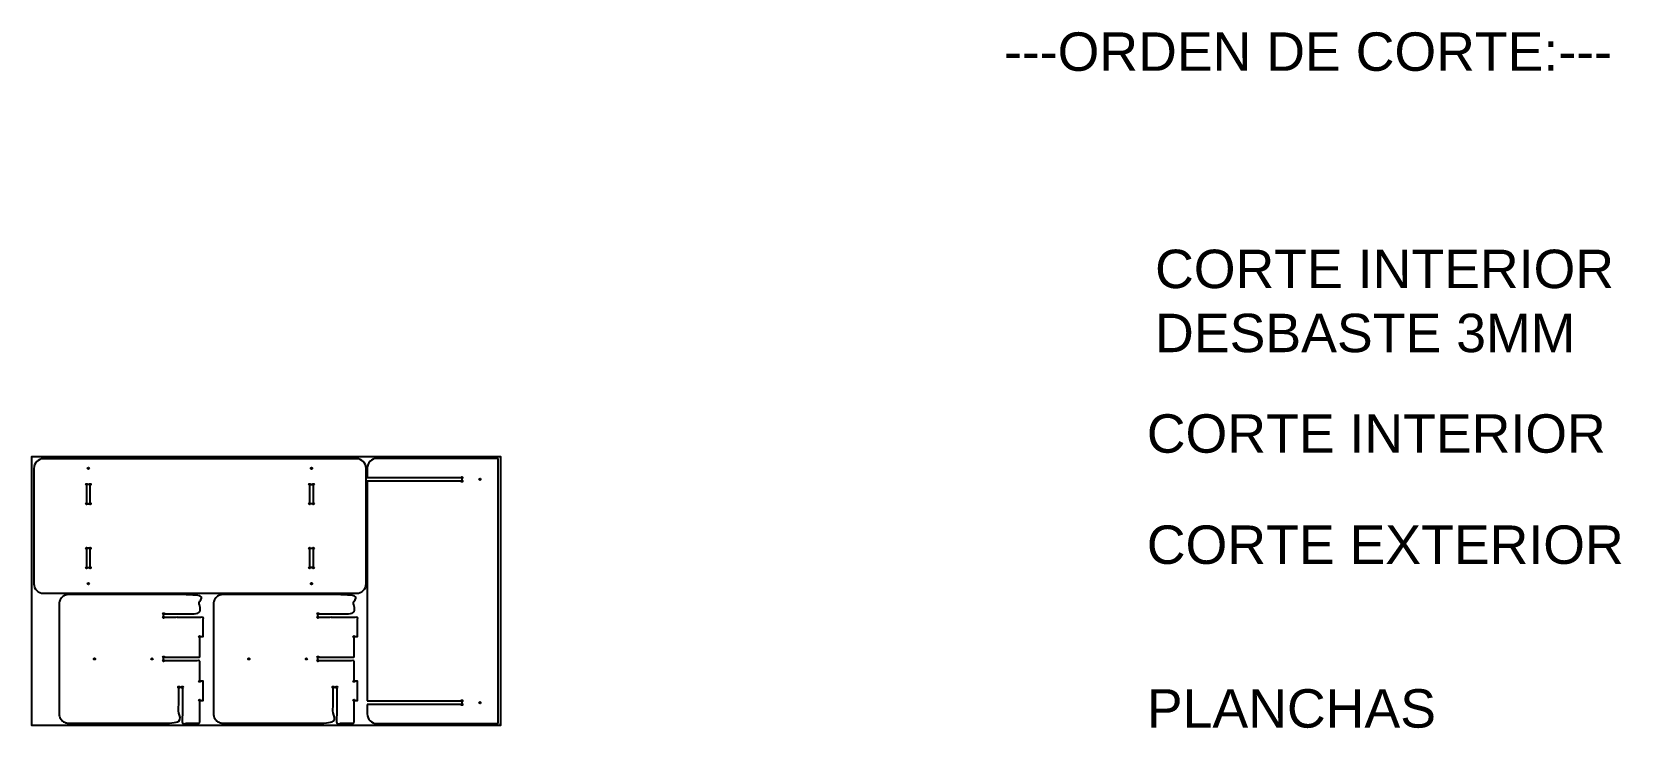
# Model space of a CAD drawing. Header units: millimetres. Extents: x 0 to 8277, y -14 to 3611.
import ezdxf

# ---------------------------------------------------------------- set-up
doc = ezdxf.new("R2010")
doc.units = ezdxf.units.MM
doc.layers.get('0').update_dxf_attribs({"color": 2})
for name, color, linetype in [('DESBATE 3MM', 4, 'Continuous'), ('EXTERIOR', 1, 'Continuous'), ('INTERIOI', 5, 'Continuous'), ('PLANCHAS', 7, 'Continuous')]:
    doc.layers.add(name, color=color, linetype=linetype)
doc.styles.get("Standard").update_dxf_attribs({"font": 'Arial.ttf'})

msp = doc.modelspace()

# ---------------------------------------------------------------- linework, layer by layer
at = {"layer": 'DESBATE 3MM'}
for centre in [(294.8, 1338.2), (1456.8, 1338.2), (2334.5, 1281), (294.8, 738.2), (1456.8, 738.2), (326.5, 346.8), (626.5, 346.8), (1130.3, 346.8), (1430.3, 346.8), (2334.5, 119)]:
    msp.add_circle(centre, 4, dxfattribs=at)
at = {"layer": 'EXTERIOR'}
for p, q in [((1747.2, 1340), (1747.2, 1290.4)), ((2429.2, 1390), (1797.2, 1390)), ((2429.2, 10), (2429.2, 1390)), ((1747.2, 1290.4), (2239.8, 1290.4)), ((2239.8, 1271.6), (1747.2, 1271.6)), ((1747.2, 1271.6), (1747.2, 128.4)), ((2239.8, 1290.4), (2239.8, 1271.6)), ((1747.2, 128.4), (2239.8, 128.4)), ((2239.8, 109.6), (1747.2, 109.6)), ((1747.2, 109.6), (1747.2, 60)), ((2239.8, 128.4), (2239.8, 109.6)), ((1797.2, 10), (2429.2, 10))]:
    msp.add_line(p, q, dxfattribs=at)
msp.add_lwpolyline([(60.8, 688.2), (1690.8, 688.2, 0.414214), (1740.8, 738.2), (1740.8, 1338.2, 0.414214), (1690.8, 1388.2), (60.8, 1388.2, 0.414214), (10.8, 1338.2), (10.8, 738.2, 0.414214)], format="xyb", close=True, dxfattribs=at)
for points in [[(304.1, 1254.7), (285.5, 1254.7), (285.5, 1154.1), (304.1, 1154.1)], [(1447.5, 1254.7), (1466.1, 1254.7), (1466.1, 1154.1), (1447.5, 1154.1)], [(285.5, 922.3), (285.5, 821.7), (304.1, 821.7), (304.1, 922.3)], [(1466.1, 922.3), (1466.1, 821.7), (1447.5, 821.7), (1447.5, 922.3)]]:
    msp.add_lwpolyline(points, close=True, dxfattribs=at)
for centre, start, end in [((1797.2, 1340), 90, 180), ((1797.2, 60), 180, 270)]:
    msp.add_arc(centre, 50, start, end, dxfattribs=at)
for points in [[(192.5, 681.8), (533.5, 681.8), (874.5, 681.8), (874.5, 631.8), (874.5, 581.8), (780.5, 581.8), (686.5, 581.8), (686.5, 572.4), (686.5, 563), (789.5, 563), (892.5, 563), (892.5, 513), (892.5, 463), (883.5, 463), (874.5, 463), (874.5, 409.6), (874.5, 356.2), (780.5, 356.2), (686.5, 356.2), (686.5, 346.8), (686.5, 337.4), (780.5, 337.4), (874.5, 337.4), (874.5, 284), (874.5, 230.6), (883.5, 230.6), (892.5, 230.6), (892.5, 180.6), (892.5, 130.6), (883.5, 130.6), (874.5, 130.6), (874.5, 71.2), (874.5, 11.8), (829.5, 11.8), (784.5, 11.8), (784.5, 105.8), (784.5, 199.8), (775.1, 199.8), (765.7, 199.8), (765.7, 105.8), (765.7, 11.8), (479.1, 11.8), (192.5, 11.8), (142.5, 11.8), (142.5, 61.8), (142.5, 346.8), (142.5, 631.8), (142.5, 652.5), (157.2, 667.2), (171.8, 681.8), (192.5, 681.8)], [(996.3, 681.8), (1337.3, 681.8), (1678.3, 681.8), (1678.3, 631.8), (1678.3, 581.8), (1584.3, 581.8), (1490.3, 581.8), (1490.3, 572.4), (1490.3, 563), (1593.3, 563), (1696.3, 563), (1696.3, 513), (1696.3, 463), (1687.3, 463), (1678.3, 463), (1678.3, 409.6), (1678.3, 356.2), (1584.3, 356.2), (1490.3, 356.2), (1490.3, 346.8), (1490.3, 337.4), (1584.3, 337.4), (1678.3, 337.4), (1678.3, 284), (1678.3, 230.6), (1687.3, 230.6), (1696.3, 230.6), (1696.3, 180.6), (1696.3, 130.6), (1687.3, 130.6), (1678.3, 130.6), (1678.3, 71.2), (1678.3, 11.8), (1633.3, 11.8), (1588.3, 11.8), (1588.3, 105.8), (1588.3, 199.8), (1578.9, 199.8), (1569.5, 199.8), (1569.5, 105.8), (1569.5, 11.8), (1282.9, 11.8), (996.3, 11.8), (946.3, 11.8), (946.3, 61.8), (946.3, 346.8), (946.3, 631.8), (946.3, 652.5), (960.9, 667.2), (975.5, 681.8), (996.3, 681.8)]]:
    msp.add_rational_spline(points, [1, 1, 1, 1, 1, 1, 1, 1, 1, 1, 1, 1, 1, 1, 1, 1, 1, 1, 1, 1, 1, 1, 1, 1, 1, 1, 1, 1, 1, 1, 1, 1, 1, 1, 1, 1, 1, 1, 1, 1, 1, 1, 1, 0.707106781187, 1, 1, 1, 0.923879532511, 1, 0.923879532511, 1], degree=2, knots=[0, 0, 0, 1, 1, 2, 2, 3, 3, 4, 4, 5, 5, 6, 6, 7, 7, 8, 8, 9, 9, 10, 10, 11, 11, 12, 12, 13, 13, 14, 14, 15, 15, 16, 16, 17, 17, 18, 18, 19, 19, 20, 20, 21, 21, 22.570796, 22.570796, 23.570796, 23.570796, 24.356194, 24.356194, 25.141593, 25.141593, 25.141593], dxfattribs=at)
at = {"layer": 'INTERIOI'}
for centre in [(285.5, 1254.7), (304.1, 1254.7), (1447.5, 1254.7), (1466.1, 1254.7), (2239.8, 1290.4), (2239.8, 1271.6), (285.5, 1154.1), (304.1, 1154.1), (1447.5, 1154.1), (1466.1, 1154.1), (285.5, 922.3), (304.1, 922.3), (1447.5, 922.3), (1466.1, 922.3), (285.5, 821.7), (304.1, 821.7), (1447.5, 821.7), (1466.1, 821.7), (686.5, 581.6), (1490.3, 581.6), (686.5, 563), (1490.3, 563), (874.3, 463), (1678.1, 463), (686.5, 356), (686.5, 337.4), (1490.3, 356), (1490.3, 337.4), (765.7, 199.8), (784.3, 199.8), (874.3, 230.6), (1569.5, 199.8), (1588.1, 199.8), (1678.1, 230.6), (874.3, 130.6), (1678.1, 130.6), (2239.8, 128.4), (2239.8, 109.6)]:
    msp.add_circle(centre, 4, dxfattribs=at)
at = {"layer": 'PLANCHAS'}
msp.add_lwpolyline([(2440, 0), (0, 0), (0, 1400), (2440, 1400), (2440, 0), (2440, 10)], dxfattribs=at)

# ---------------------------------------------------------------- texts
at = {"insert": (5063.1, 3607.5), "char_height": 200, "attachment_point": 1}
msp.add_mtext_dynamic_manual_height_columns('---ORDEN DE CORTE:---', width=4591.801, gutter_width=1, heights=[0], dxfattribs=at)
at = {"layer": 'DESBATE 3MM', "insert": (5849.5, 2476.5), "char_height": 200, "attachment_point": 1}
msp.add_mtext_dynamic_manual_height_columns('CORTE INTERIOR DESBASTE 3MM', width=2537.467, gutter_width=12.5, heights=[0], dxfattribs=at)
at = {"layer": 'EXTERIOR', "insert": (5806.5, 1041.2), "char_height": 200, "attachment_point": 1}
msp.add_mtext_dynamic_manual_height_columns('CORTE EXTERIOR', width=2605.671, gutter_width=1, heights=[0], dxfattribs=at)
at = {"layer": 'INTERIOI', "insert": (5806.5, 1619.8), "char_height": 200, "attachment_point": 1}
msp.add_mtext_dynamic_manual_height_columns('CORTE INTERIOR', width=2728.919, gutter_width=1, heights=[0], dxfattribs=at)
at = {"layer": 'PLANCHAS', "insert": (5806.5, 188.9), "char_height": 200, "attachment_point": 1}
msp.add_mtext_dynamic_manual_height_columns('PLANCHAS', width=3079.858, gutter_width=1, heights=[0], dxfattribs=at)

doc.saveas('drawing.dxf')
